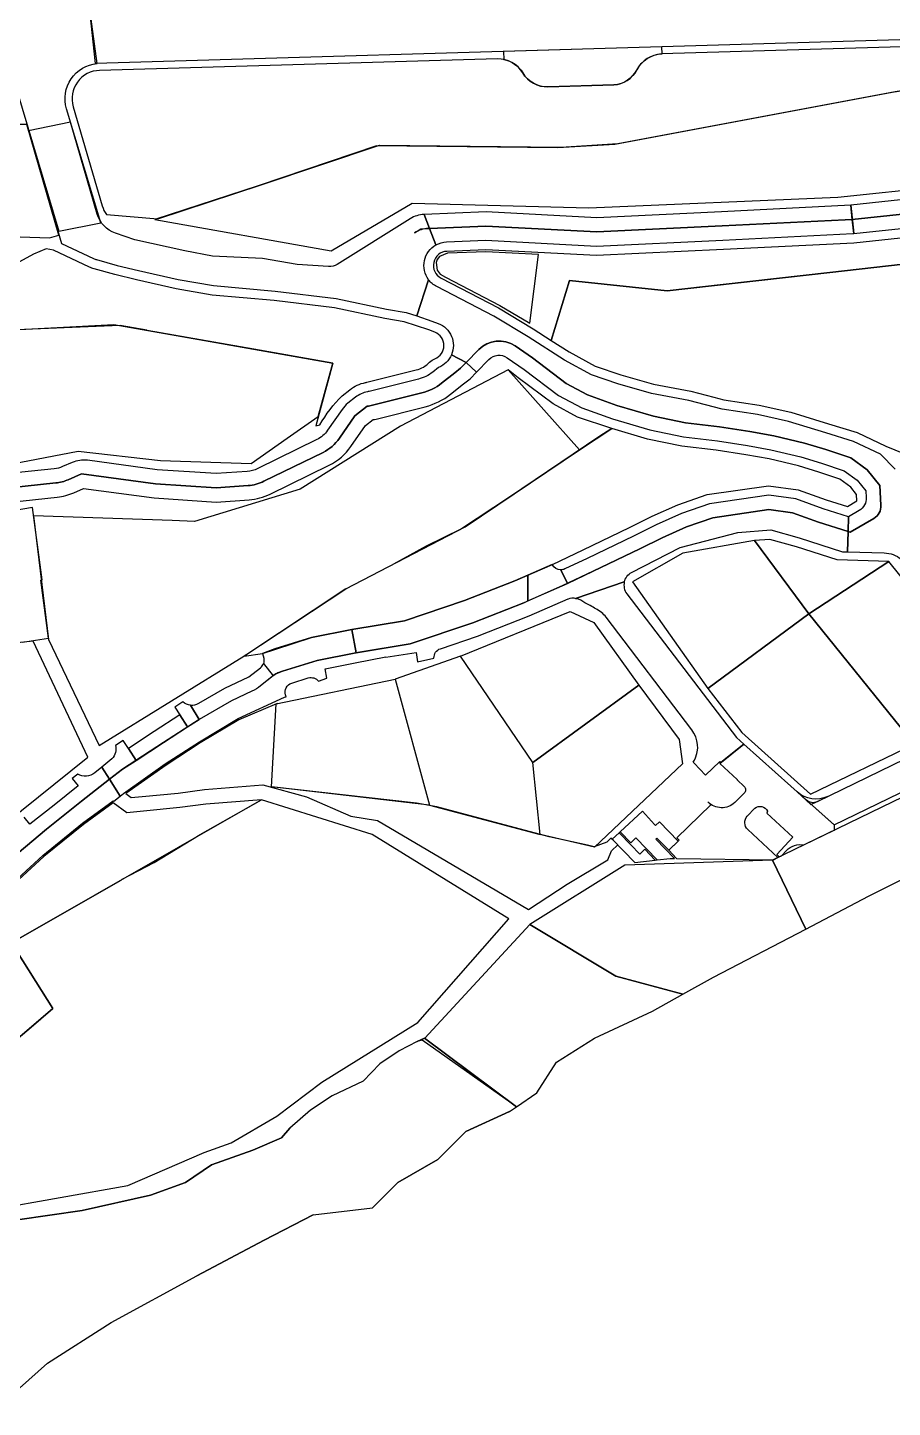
# Model space of a CAD drawing. Header units: millimetres. Extents: x 2881908 to 2882913, y 1027410 to 1028188.
# Drawn here: x 2882394.3 to 2882577, y 1027504.3 to 1027795.9 of the extents above; entities that cross this region are included whole.
import ezdxf

# ---------------------------------------------------------------- set-up
doc = ezdxf.new("R2010")
doc.units = ezdxf.units.MM
for name, color, linetype in [('A-road-hat', 253, 'Continuous'), ('E-1', 101, 'Continuous'), ('E-2 (STEEP SLOPES)', 105, 'Continuous'), ('E-3', 103, 'Continuous'), ('OS', 80, 'Continuous'), ('ROAD', 253, 'Continuous'), ('TRANSIT NODE', 239, 'Continuous'), ('UV-2A', 50, 'Continuous'), ('UV-2B', 51, 'Continuous')]:
    doc.layers.add(name, color=color, linetype=linetype)

msp = doc.modelspace()

# ---------------------------------------------------------------- linework, layer by layer
at = {"layer": 'A-road-hat'}
for p, q in [((2882568.22, 1027758.31), (2882568.86, 1027752.35)), ((2882479.01, 1027742.59), (2882476.49, 1027734.92)), ((2882486.96, 1027725.12), (2882489.1, 1027723.02)), ((2882506.96, 1027681.27), (2882508.33, 1027678.39)), ((2882520.36, 1027678.71), (2882510.06, 1027675.24)), ((2882462.76, 1027668.66), (2882463.71, 1027663.75)), ((2882444.12, 1027661.49), (2882446.19, 1027658.9)), ((2882428.73, 1027652.7), (2882430.5, 1027649.64)), ((2882540.54, 1027640.37), (2882545.6, 1027644.47)), ((2882415.57, 1027643.52), (2882417.2, 1027641.01)), ((2882564.78, 1027626.28), (2882564.78, 1027627.39))]:
    msp.add_line(p, q, dxfattribs=at)
msp.add_lwpolyline([(2882671.89, 1027796.04), (2882528.31, 1027791.82), (2882408.65, 1027788.25), (2882407.27, 1027800.71)], dxfattribs=at)
at = {"layer": 'A-road-hat', "linetype": 'Continuous'}
msp.add_lwpolyline([(2882567.75, 1027692.48), (2882567.55, 1027685.05)], dxfattribs=at)
at = {"layer": 'E-1'}
for points in [[(2882395.29, 1027694.45), (2882389.16, 1027693.42)], [(2882397.35, 1027679.13), (2882395.29, 1027694.45)], [(2882397.04, 1027679.09), (2882397.35, 1027679.13)], [(2882398.68, 1027666.87), (2882397.04, 1027679.09)], [(2882393.2, 1027665.96), (2882398.68, 1027666.87)], [(2882527.28, 1027619.97), (2882530.04, 1027620.3), (2882530.97, 1027620.29), (2882527.02, 1027624.38), (2882527.23, 1027624.59), (2882529.74, 1027622), (2882531.73, 1027623.92), (2882527.77, 1027628.02), (2882526.98, 1027627.26), (2882526.76, 1027627.48), (2882524.18, 1027630.27), (2882519.48, 1027625.92)], [(2882519.26, 1027625.72), (2882517.79, 1027624.36), (2882522.57, 1027619.41), (2882526.91, 1027619.93), (2882524.7, 1027622.22), (2882523.63, 1027621.18)], [(2882526.91, 1027619.93), (2882527.28, 1027619.97), (2882522.82, 1027624.62), (2882521.74, 1027623.58), (2882519.48, 1027625.92), (2882519.26, 1027625.72), (2882521.73, 1027623.16), (2882523.63, 1027621.18)], [(2882558.74, 1027605.32), (2882551.66, 1027619.9), (2882520.51, 1027618.88), (2882500.4, 1027606.33), (2882518.57, 1027595.39), (2882532.74, 1027591.6), (2882539.19, 1027595.19), (2882558.74, 1027605.32)]]:
    msp.add_lwpolyline(points, dxfattribs=at)
at = {"layer": 'E-2 (STEEP SLOPES)'}
msp.add_lwpolyline([(2882596.94, 1027785.24), (2882576.97, 1027782.17), (2882518.39, 1027771.14), (2882506.3, 1027770.42), (2882468.01, 1027770.85), (2882443.01, 1027762.44), (2882421.17, 1027755.28), (2882458.45, 1027748.71), (2882475.56, 1027758.74), (2882512.87, 1027757.8), (2882565.46, 1027760.02), (2882586.95, 1027762.27)], dxfattribs=at)
msp.add_lwpolyline([(2882388.54, 1027731.86), (2882412.52, 1027733.11), (2882458.8, 1027724.96), (2882455.16, 1027711.74), (2882456.03, 1027711.91, -0.064441), (2882460.74, 1027718.07), (2882462.35, 1027719.33, -0.116342), (2882465.69, 1027720.86, 0.011697), (2882465.97, 1027720.92), (2882476.37, 1027723.51, 0.140351), (2882479.23, 1027725.16, -0.109561), (2882480.32, 1027725.88, 0.686627), (2882480.32, 1027731.48), (2882479.04, 1027731.98), (2882473.82, 1027733.69), (2882469.74, 1027734.4), (2882459.16, 1027736.66), (2882446.39, 1027738.16), (2882433.3, 1027739.35), (2882425.7, 1027740.69), (2882417.28, 1027742.57), (2882412.73, 1027743.68), (2882408.31, 1027744.9, -0.042495), (2882407.36, 1027745.26), (2882399.76, 1027748.84), (2882398.17, 1027749.11), (2882395.54, 1027747.95), (2882385.63, 1027742.63)], format="xyb", dxfattribs=at)
at = {"layer": 'E-3', "color": 115, "linetype": 'Continuous', "true_color": 0x70a072}
msp.add_lwpolyline([(2882387.95, 1027504.28), (2882398.5, 1027513.64), (2882411.94, 1027522.24), (2882430.06, 1027532.11), (2882444.29, 1027539.62), (2882454.59, 1027545), (2882467.14, 1027546.43), (2882469.54, 1027548.83), (2882472.52, 1027551.81), (2882480.94, 1027556.65), (2882486.86, 1027562.57), (2882496.14, 1027566.82), (2882497.61, 1027567.82), (2882478.12, 1027582.31), (2882476.57, 1027581.61), (2882472.82, 1027579.64), (2882468.68, 1027576.88), (2882465.18, 1027573.19), (2882458.61, 1027570.15), (2882454.03, 1027567.07), (2882449.68, 1027563.32), (2882447.95, 1027561.21), (2882441.89, 1027558.64), (2882433.11, 1027555.51), (2882427.66, 1027551.79), (2882420.26, 1027549.13), (2882405.79, 1027545.9), (2882392.17, 1027543.91)], dxfattribs=at)
at = {"layer": 'E-3'}
for points in [[(2882476.57, 1027581.61), (2882472.82, 1027579.64), (2882468.68, 1027576.88), (2882465.18, 1027573.19), (2882458.61, 1027570.15), (2882454.03, 1027567.07), (2882449.68, 1027563.32)], [(2882476.57, 1027581.61), (2882478.12, 1027582.31), (2882497.61, 1027567.82)], [(2882497.61, 1027567.82), (2882477.66, 1027581.85), (2882477.7, 1027581.89), (2882476.57, 1027581.61)], [(2882496.14, 1027566.82), (2882486.86, 1027562.57), (2882480.94, 1027556.65), (2882472.52, 1027551.81)], [(2882486.86, 1027562.57), (2882496.14, 1027566.82), (2882497.61, 1027567.82)], [(2882348.83, 1027546.94), (2882349.52, 1027547.71), (2882358.49, 1027545.76), (2882374.18, 1027542.41), (2882383.84, 1027541.81), (2882387.54, 1027543.15), (2882392.17, 1027543.91), (2882405.79, 1027545.9), (2882420.26, 1027549.13), (2882427.66, 1027551.79), (2882433.11, 1027555.51), (2882441.89, 1027558.64), (2882447.95, 1027561.21), (2882449.68, 1027563.32)], [(2882480.94, 1027556.65), (2882486.86, 1027562.57)], [(2882444.29, 1027539.62), (2882454.59, 1027545), (2882467.14, 1027546.43), (2882472.52, 1027551.81), (2882480.94, 1027556.65)], [(2882454.59, 1027545), (2882444.29, 1027539.62), (2882430.06, 1027532.11)], [(2882387.95, 1027504.28), (2882398.5, 1027513.64), (2882411.94, 1027522.24), (2882430.06, 1027532.11), (2882444.29, 1027539.62)]]:
    msp.add_lwpolyline(points, dxfattribs=at)
at = {"layer": 'OS'}
msp.add_lwpolyline([(2882518.18, 1027783.74), (2882504.25, 1027783.35, -0.273401), (2882498.9, 1027786.3, 0.27345), (2882493.56, 1027789.25), (2882409.5, 1027786.82, 0.491098), (2882403.92, 1027779.14), (2882410.06, 1027758.17, 0.083413), (2882410.92, 1027756.38), (2882421.8, 1027755.48), (2882443.64, 1027762.64), (2882468.64, 1027771.05), (2882506.93, 1027770.62), (2882519.02, 1027771.34), (2882577.6, 1027782.37), (2882597.57, 1027785.44), (2882643.46, 1027788.21), (2882664.92, 1027791.92), (2882673.26, 1027794.58), (2882528.19, 1027790.31, 0.256601), (2882523.03, 1027786.97, -0.259076)], format="xyb", close=True, dxfattribs=at)
for points in [[(2882394.09, 1027775.36), (2882374.74, 1027775.36), (2882374.74, 1027769.05), (2882350.73, 1027769.05), (2882350.73, 1027780.86), (2882343.42, 1027780.86), (2882343.42, 1027757.66), (2882363.07, 1027757.66), (2882363.07, 1027753.09), (2882383.82, 1027753.09), (2882392.74, 1027751.66), (2882398.92, 1027751.45), (2882400.91, 1027752.03)], [(2882505.31, 1027716.33), (2882497.96, 1027721.87), (2882495.85, 1027723.51), (2882510.87, 1027706.61), (2882517.73, 1027711.14), (2882510.49, 1027713.52)], [(2882576.27, 1027683.05), (2882576.29, 1027683.06), (2882565.32, 1027683.36), (2882556.77, 1027686.16), (2882551.14, 1027687.72), (2882547.91, 1027687.46), (2882559.34, 1027671.97)], [(2882446.82, 1027652.96), (2882447.16, 1027653.03), (2882446.87, 1027652.97), (2882438.88, 1027649.6), (2882430.75, 1027644.69), (2882423.54, 1027640.03), (2882415.03, 1027633.98), (2882416.15, 1027633.15), (2882418.45, 1027633.37), (2882426.12, 1027634.11), (2882431.64, 1027634.84), (2882443.97, 1027635.83), (2882453.18, 1027633.3), (2882462.61, 1027629.22), (2882468.18, 1027628.31), (2882500.11, 1027609.49), (2882508.27, 1027614.85), (2882516.85, 1027619.99), (2882517.68, 1027621.88), (2882518.97, 1027623.13), (2882518.05, 1027624.09), (2882517.54, 1027624.56), (2882516.67, 1027623.74), (2882513.98, 1027622.72), (2882512.57, 1027623.06), (2882504.52, 1027624.82), (2882480.78, 1027631.16), (2882476.44, 1027631.95), (2882445.83, 1027635.42)]]:
    msp.add_lwpolyline(points, close=True, dxfattribs=at)
msp.add_lwpolyline([(2882588.61, 1027752.45), (2882568.85, 1027750.33), (2882541.31, 1027748.96), (2882514.52, 1027747.67), (2882491.11, 1027748.92), (2882482.89, 1027748.58, 0.769641), (2882481.64, 1027742.92), (2882493.8, 1027736.65), (2882501.09, 1027732.19), (2882504.92, 1027729.74), (2882508.76, 1027742.41), (2882529.42, 1027740.25), (2882563.82, 1027744.13), (2882579.26, 1027745.86)], format="xyb", dxfattribs=at)
for points in [[(2882502.21, 1027747.92), (2882491.13, 1027748.51), (2882483.02, 1027748.17), (2882481.34, 1027747.49), (2882480.85, 1027746.88), (2882480.61, 1027746.25), (2882480.79, 1027744.61), (2882481.44, 1027743.76), (2882482.57, 1027743.1), (2882494.06, 1027737.17), (2882500.42, 1027733.4), (2882502.21, 1027747.92)], [(2882461.54, 1027677.26), (2882461.54, 1027677.26), (2882440.61, 1027663.41), (2882440.01, 1027663.02), (2882443.92, 1027663.61), (2882446.55, 1027664.43), (2882454.24, 1027667.01), (2882462.76, 1027668.66), (2882473.9, 1027670.48), (2882486.63, 1027674.8), (2882497.22, 1027678.94), (2882505.18, 1027682.43), (2882511.66, 1027685.5), (2882521.43, 1027690.2), (2882526.24, 1027692.59), (2882531.69, 1027695.01), (2882537.87, 1027697.17), (2882550.86, 1027699.06), (2882557.1, 1027698.21), (2882563.04, 1027696.06), (2882567.51, 1027694.65), (2882569.53, 1027695.83), (2882569.44, 1027697.2), (2882568.2, 1027698.76), (2882565.92, 1027700.44), (2882561.45, 1027701.93), (2882557.14, 1027703.22), (2882550.95, 1027704.71), (2882546.06, 1027705.59), (2882539.81, 1027706.57), (2882532.53, 1027707.42), (2882525.3, 1027708.92), (2882517.76, 1027711.11), (2882514.96, 1027709.36), (2882496.1, 1027696.65), (2882485.94, 1027689.92), (2882478.5, 1027686.26), (2882471.61, 1027682.49)], [(2882391.45, 1027581.58), (2882394.57, 1027584.24), (2882399.62, 1027588.55), (2882390.86, 1027602.43), (2882414.03, 1027615.71), (2882414.26, 1027615.9), (2882420.99, 1027619.46), (2882430.71, 1027625.35), (2882443.67, 1027632.7), (2882431.96, 1027631.75), (2882426.47, 1027631.03), (2882418.75, 1027630.28), (2882415.27, 1027629.95), (2882412.39, 1027632.07), (2882406.08, 1027627.48), (2882397.68, 1027620.68), (2882390.61, 1027614.12)]]:
    msp.add_lwpolyline(points, dxfattribs=at)
at = {"layer": 'ROAD'}
for points in [[(2882390.92, 1027786.19), (2882400.88, 1027752.81), (2882409.74, 1027754.59), (2882402.48, 1027778.72, -0.47061), (2882408.96, 1027788.29), (2882407.27, 1027800.76)], [(2882577.58, 1027702.57), (2882574.48, 1027705.74), (2882568.83, 1027708.41), (2882562.95, 1027710.24), (2882555.07, 1027712.63), (2882548.49, 1027714.08), (2882541.02, 1027715.24), (2882534.01, 1027717.04), (2882526.08, 1027718.56), (2882519.02, 1027720.57), (2882513.43, 1027722.5), (2882507.72, 1027725.59), (2882500.03, 1027730.49), (2882492.82, 1027734.91), (2882480.73, 1027741.14, -0.114014), (2882479.01, 1027742.59), (2882476.49, 1027734.92), (2882479.71, 1027733.86), (2882481.05, 1027733.34, -0.42508), (2882483.84, 1027726.71), (2882486.96, 1027725.12), (2882489.62, 1027727.83, -0.363896), (2882497.29, 1027728.58), (2882500.97, 1027726.06), (2882508.11, 1027720.67), (2882512.6, 1027718.24), (2882518.81, 1027716.01), (2882526.51, 1027713.78), (2882533.33, 1027712.36), (2882540.49, 1027711.52), (2882546.9, 1027710.52), (2882551.98, 1027709.6), (2882558.45, 1027708.04), (2882562.96, 1027706.69), (2882568.25, 1027704.93), (2882571.7, 1027702.39), (2882574.33, 1027699.08), (2882574.59, 1027694.92, -0.283059), (2882573.11, 1027692.14), (2882568.12, 1027689.22), (2882567.67, 1027689.36), (2882567.55, 1027685.05), (2882575.31, 1027684.84, -0.161292), (2882578.86, 1027683.55)], [(2882390.5, 1027698.61), (2882400.22, 1027699.63, 0.07696), (2882402.88, 1027700.33), (2882405.69, 1027701.56), (2882421.32, 1027699.45), (2882434.1, 1027698.59), (2882440.9, 1027699.08, 0.09654), (2882444.22, 1027699.98), (2882456.71, 1027706.1, 0.128134), (2882456.71, 1027706.1, 0.128134), (2882460.15, 1027709.07), (2882463.45, 1027713.84), (2882466.02, 1027715.84, 0.026874), (2882467.18, 1027716.07), (2882477.58, 1027718.66, 0.107275), (2882481.77, 1027720.72), (2882484.55, 1027722.94), (2882485.77, 1027723.91), (2882486.96, 1027725.12), (2882483.84, 1027726.71, -0.19715), (2882481.13, 1027724.05), (2882479.9, 1027723.07, -0.107275), (2882476.85, 1027721.57), (2882466.45, 1027718.98, -0.011697), (2882466.09, 1027718.89, 0.116342), (2882463.58, 1027717.75), (2882461.97, 1027716.49, 0.076397), (2882460.72, 1027715.17), (2882457.68, 1027710.77, -0.128134), (2882455.38, 1027708.8), (2882442.9, 1027702.67, -0.09654), (2882440.68, 1027702.07), (2882434.09, 1027701.6), (2882421.62, 1027702.43), (2882406.93, 1027704.42, 0.137529), (2882403.72, 1027703.97), (2882401.68, 1027703.08, -0.07696), (2882399.9, 1027702.61), (2882390.3, 1027701.6)], [(2882390.71, 1027695.61), (2882400.53, 1027696.64, 0.07696), (2882404.08, 1027697.58), (2882406.12, 1027698.48), (2882421.01, 1027696.46), (2882434.1, 1027695.59), (2882441.11, 1027696.09, 0.09654), (2882445.54, 1027697.28), (2882458.03, 1027703.41, 0.128134), (2882458.03, 1027703.41, 0.128134), (2882462.61, 1027707.36), (2882465.65, 1027711.76), (2882467.27, 1027713.01, 0.011697), (2882467.9, 1027713.15), (2882478.31, 1027715.75, 0.107275), (2882483.63, 1027718.38), (2882486.42, 1027720.59), (2882487.78, 1027721.67), (2882489.1, 1027723.02), (2882486.96, 1027725.12), (2882485.77, 1027723.91), (2882484.55, 1027722.94), (2882481.77, 1027720.72, -0.107275), (2882477.58, 1027718.66), (2882467.18, 1027716.07, -0.026874), (2882466.02, 1027715.84), (2882463.45, 1027713.84), (2882460.15, 1027709.07, -0.128134), (2882456.71, 1027706.1), (2882444.22, 1027699.98, -0.09654), (2882440.9, 1027699.08), (2882434.1, 1027698.59), (2882421.32, 1027699.45), (2882405.69, 1027701.56), (2882402.88, 1027700.33, -0.07696), (2882400.22, 1027699.63), (2882390.5, 1027698.61)], [(2882600.8, 1027651.55), (2882561.09, 1027632.27, -0.304228), (2882558.88, 1027632.58), (2882564.72, 1027627.36), (2882611.06, 1027649.86)], [(2882389.36, 1027619.03), (2882398.26, 1027626.44), (2882405.64, 1027632.36), (2882405.64, 1027632.36), (2882411.6, 1027637.01), (2882409.96, 1027639.6), (2882408.45, 1027638.36, -0.331049), (2882404.88, 1027638.1), (2882403.7, 1027637.18), (2882404.95, 1027635.61), (2882399.86, 1027631.57), (2882399.87, 1027631.56), (2882394.78, 1027627.52), (2882393.57, 1027629.04)]]:
    msp.add_lwpolyline(points, format="xyb", dxfattribs=at)
msp.add_lwpolyline([(2882671.89, 1027796.04), (2882528.31, 1027791.82), (2882408.65, 1027788.25), (2882407.27, 1027800.71)], dxfattribs=at)
for points in [[(2882480.56, 1027749.94), (2882479.19, 1027753.43), (2882478.96, 1027753.42, 0.130154), (2882476.03, 1027752.51), (2882477.37, 1027753.35), (2882479.19, 1027753.43), (2882478.04, 1027756.38, 0.130126), (2882475.11, 1027755.47), (2882459.67, 1027745.81, -0.156784), (2882457.89, 1027745.35), (2882451.23, 1027745.77), (2882443.93, 1027747.07), (2882433.32, 1027747.58), (2882427.53, 1027748.72), (2882416.95, 1027751.04), (2882412.85, 1027752.41, -0.245255), (2882409.01, 1027756.42), (2882403.32, 1027775.86), (2882394.46, 1027774.08), (2882401.43, 1027750.27), (2882408.21, 1027747.07, 0.042495), (2882408.85, 1027746.83), (2882413.23, 1027745.61), (2882417.74, 1027744.52), (2882426.09, 1027742.66), (2882433.57, 1027741.34), (2882446.6, 1027740.15), (2882459.48, 1027738.64), (2882470.12, 1027736.37), (2882474.3, 1027735.64), (2882476.49, 1027734.92), (2882479.01, 1027742.59, -0.451783), (2882480.56, 1027749.94)], [(2882624.84, 1027759.86), (2882634.74, 1027759.86), (2882636.15, 1027763.22), (2882627.56, 1027763.2), (2882602, 1027760.75), (2882587.76, 1027757.38), (2882568.54, 1027755.33), (2882568.86, 1027752.35), (2882588.27, 1027754.42), (2882602.49, 1027757.78), (2882622.35, 1027759.69, -0.067622)], [(2882568.69, 1027752.33), (2882568.86, 1027752.35), (2882568.54, 1027755.32), (2882541.07, 1027753.96), (2882514.53, 1027752.67), (2882491.14, 1027753.93), (2882479.2, 1027753.43), (2882480.56, 1027749.94, -0.118581), (2882482.81, 1027750.58), (2882491.12, 1027750.93), (2882514.52, 1027749.67), (2882541.21, 1027750.96), (2882568.69, 1027752.33)], [(2882551.98, 1027709.6), (2882546.9, 1027710.52), (2882540.49, 1027711.52), (2882533.33, 1027712.36), (2882526.51, 1027713.78), (2882518.81, 1027716.01), (2882512.6, 1027718.24), (2882508.11, 1027720.67), (2882500.97, 1027726.06), (2882497.29, 1027728.58, 0.363896), (2882489.62, 1027727.83), (2882486.96, 1027725.12), (2882489.1, 1027723.02), (2882491.76, 1027725.73, -0.363896), (2882495.6, 1027726.1), (2882499.22, 1027723.62), (2882506.48, 1027718.14), (2882511.37, 1027715.49), (2882517.88, 1027713.16), (2882525.79, 1027710.86), (2882532.85, 1027709.4), (2882540.08, 1027708.55), (2882546.4, 1027707.56), (2882551.36, 1027706.67), (2882557.66, 1027705.15), (2882562.06, 1027703.83), (2882566.85, 1027702.23), (2882569.6, 1027700.21), (2882571.4, 1027697.95), (2882571.48, 1027696.57, -0.283059), (2882570.01, 1027693.8), (2882567.75, 1027692.48), (2882567.67, 1027689.36), (2882568.12, 1027689.22), (2882573.11, 1027692.14, 0.283059), (2882574.59, 1027694.92), (2882574.33, 1027699.08), (2882571.7, 1027702.39), (2882568.25, 1027704.93), (2882562.96, 1027706.69), (2882558.45, 1027708.04), (2882551.98, 1027709.6)], [(2882556.62, 1027696.26), (2882550.87, 1027697.04), (2882538.35, 1027695.22), (2882532.42, 1027693.15), (2882527.09, 1027690.78), (2882522.31, 1027688.41), (2882512.52, 1027683.69), (2882507.82, 1027681.46, -0.111117), (2882506.96, 1027681.27), (2882508.33, 1027678.39), (2882513.81, 1027680.99), (2882523.63, 1027685.71), (2882528.37, 1027688.07), (2882533.53, 1027690.36), (2882539.06, 1027692.29), (2882550.88, 1027694.01), (2882555.9, 1027693.33), (2882561.43, 1027691.32), (2882567.67, 1027689.36), (2882567.75, 1027692.48), (2882562.39, 1027694.16), (2882556.62, 1027696.26)], [(2882555.9, 1027693.33), (2882550.88, 1027694.01), (2882539.06, 1027692.29), (2882533.53, 1027690.36), (2882528.37, 1027688.07), (2882523.63, 1027685.71), (2882513.81, 1027680.99), (2882507.25, 1027677.88), (2882499.13, 1027674.32), (2882488.35, 1027670.1), (2882475.12, 1027665.61), (2882463.64, 1027663.74), (2882455.47, 1027662.15), (2882448.12, 1027659.85), (2882447.16, 1027659.49, 0.078903), (2882446.34, 1027659.02), (2882443.48, 1027656.74, -0.058899), (2882441.68, 1027655.62), (2882437.36, 1027653.6), (2882430.5, 1027649.64), (2882423, 1027644.8), (2882414.33, 1027639.14), (2882411.6, 1027637.01), (2882413.83, 1027633.48), (2882414.52, 1027633.98), (2882414.51, 1027633.98), (2882423.37, 1027640.28), (2882430.59, 1027644.94), (2882438.74, 1027649.87), (2882448.53, 1027654.35), (2882448.88, 1027654.46), (2882448.77, 1027654.83, -0.411378), (2882450.09, 1027657.32), (2882453.59, 1027658.42, -0.310283), (2882455.75, 1027657.75), (2882457.5, 1027658.4), (2882457.12, 1027660.36), (2882463.5, 1027661.61), (2882469.95, 1027662.87), (2882469.96, 1027662.82), (2882476.39, 1027663.82), (2882476.69, 1027661.84), (2882480.15, 1027662.63, -0.333357), (2882481.51, 1027664.61), (2882489.37, 1027667.28), (2882500.28, 1027671.55), (2882508.5, 1027675.15), (2882508.54, 1027675.17, -0.198912), (2882510.06, 1027675.24), (2882520.36, 1027678.71, -0.222152), (2882521.92, 1027680.71), (2882532.2, 1027685.98), (2882544.33, 1027689.17), (2882551.33, 1027689.74), (2882557.35, 1027688.07), (2882566.5, 1027685.07), (2882567.55, 1027685.05), (2882567.67, 1027689.36), (2882561.43, 1027691.32), (2882555.9, 1027693.33)], [(2882506.96, 1027681.27, -0.28988), (2882505.15, 1027682.42), (2882500, 1027680.16), (2882500, 1027674.7), (2882507.25, 1027677.88), (2882508.33, 1027678.39), (2882506.96, 1027681.27, -0.28988)], [(2882511.99, 1027674.29, 0.129195), (2882510.21, 1027675.18, 0.020054), (2882510.06, 1027675.24), (2882520.36, 1027678.71, 0.222152), (2882520.9, 1027676.22), (2882544.04, 1027645.86), (2882545.6, 1027644.47), (2882540.75, 1027640.54), (2882540.53, 1027640.78), (2882537.55, 1027637.9), (2882535.14, 1027640.4), (2882534.94, 1027640.62), (2882535.2, 1027641.08), (2882535.43, 1027641.58), (2882535.71, 1027642.46), (2882535.83, 1027643.18), (2882535.85, 1027643.39), (2882535.87, 1027643.52), (2882535.85, 1027644.34), (2882535.72, 1027645.17), (2882535.47, 1027645.98), (2882535.06, 1027646.73), (2882534.64, 1027647.47), (2882516.52, 1027671.25, 0.119377), (2882514.32, 1027673.03, 0.044619)], [(2882462.76, 1027668.66), (2882454.24, 1027667.01), (2882446.49, 1027664.58), (2882443.94, 1027663.62), (2882444.18, 1027662.6, -0.141943), (2882444.12, 1027661.49), (2882446.19, 1027658.9), (2882446.34, 1027659.02), (2882446.71, 1027659.32), (2882448.12, 1027659.85), (2882455.47, 1027662.15), (2882463.64, 1027663.74), (2882463.71, 1027663.75), (2882462.76, 1027668.66)], [(2882441.68, 1027655.62), (2882437.36, 1027653.6), (2882430.5, 1027649.64), (2882428.73, 1027652.7, 0.152855), (2882430.48, 1027653.09), (2882435.97, 1027656.26), (2882441.05, 1027658.64), (2882443.48, 1027660.58, 0.141943), (2882444.12, 1027661.49), (2882446.19, 1027658.9), (2882443.48, 1027656.74, -0.058899), (2882441.68, 1027655.62)], [(2882428.73, 1027652.7, -0.152855), (2882427.07, 1027653.38), (2882425.37, 1027652.28), (2882426.45, 1027650.64), (2882426.43, 1027650.63), (2882428.08, 1027648.08), (2882430.5, 1027649.64), (2882428.73, 1027652.7, -0.152855)], [(2882415.57, 1027643.52), (2882414.47, 1027645.2), (2882412.87, 1027644.16, -0.258889), (2882412.1, 1027641.35), (2882409.96, 1027639.6), (2882411.6, 1027637.01), (2882414.33, 1027639.14), (2882417.2, 1027641.01), (2882415.57, 1027643.52)], [(2882551.88, 1027620), (2882552.82, 1027620.46), (2882546.46, 1027626.39, -0.414214), (2882546.36, 1027629.22), (2882547.93, 1027630.9, -0.488822), (2882550.59, 1027630.27), (2882550.49, 1027629.87), (2882555.98, 1027624.76), (2882552.57, 1027621.11), (2882553.11, 1027620.6), (2882553.58, 1027620.83), (2882554.61, 1027621.93, -0.259372), (2882558.31, 1027623.13), (2882564.73, 1027626.25), (2882564.78, 1027626.28), (2882564.78, 1027627.31), (2882558.88, 1027632.58), (2882545.6, 1027644.47), (2882540.54, 1027640.37), (2882544.22, 1027636.94), (2882544.21, 1027636.93), (2882545.67, 1027635.5, -0.43123), (2882545.69, 1027634.05), (2882543.69, 1027632.12, -0.414214), (2882538.04, 1027632.22), (2882538.65, 1027631.59), (2882531.46, 1027624.64), (2882531.94, 1027624.13), (2882529.74, 1027622), (2882531.4, 1027620.28)], [(2882563.39, 1027633.39, -0.298795), (2882556.88, 1027634.37), (2882559.81, 1027631.7), (2882563.39, 1027633.39, -0.298795)]]:
    msp.add_lwpolyline(points, format="xyb", close=True, dxfattribs=at)
for points in [[(2882659.19, 1027765.38), (2882652.63, 1027765.62), (2882639.3, 1027766.23), (2882627.41, 1027766.2), (2882601.51, 1027763.72), (2882587.26, 1027760.35), (2882568.22, 1027758.31), (2882568.54, 1027755.33), (2882587.76, 1027757.38), (2882602, 1027760.75), (2882627.56, 1027763.2), (2882639.23, 1027763.23), (2882652.51, 1027762.62), (2882659.08, 1027762.38), (2882659.19, 1027765.38)], [(2882568.46, 1027755.32), (2882568.54, 1027755.33), (2882568.22, 1027758.31), (2882540.92, 1027756.95), (2882514.54, 1027755.68), (2882491.16, 1027756.93), (2882478.04, 1027756.38), (2882479.2, 1027753.43), (2882491.14, 1027753.93), (2882514.53, 1027752.67), (2882541.07, 1027753.96), (2882568.46, 1027755.32)], [(2882488.35, 1027670.1), (2882499.13, 1027674.32), (2882500, 1027674.7), (2882500, 1027680.16), (2882497.22, 1027678.94), (2882486.63, 1027674.8), (2882473.9, 1027670.48), (2882462.76, 1027668.66), (2882463.71, 1027663.75), (2882475.12, 1027665.61), (2882488.35, 1027670.1)], [(2882428.08, 1027648.08), (2882426.43, 1027650.63), (2882421.01, 1027647.08), (2882415.57, 1027643.52), (2882417.2, 1027641.01), (2882423, 1027644.8), (2882428.08, 1027648.08)], [(2882412.39, 1027632.44), (2882412.5, 1027632.36), (2882413.83, 1027633.48), (2882411.6, 1027637.01), (2882405.64, 1027632.36), (2882398.26, 1027626.44), (2882389.36, 1027619.03), (2882383.11, 1027612.82), (2882376.03, 1027606.73), (2882373.19, 1027605.3), (2882375.73, 1027602.13), (2882377.17, 1027602.83), (2882383.28, 1027607.73), (2882390.41, 1027614.34), (2882397.48, 1027620.91), (2882405.9, 1027627.72), (2882412.39, 1027632.44)]]:
    msp.add_lwpolyline(points, close=True, dxfattribs=at)
at = {"layer": 'TRANSIT NODE'}
msp.add_lwpolyline([(2882518.18, 1027783.74, 0.254538), (2882522.98, 1027786.88, -0.267523), (2882528.35, 1027790.32), (2882528.31, 1027791.82), (2882494.83, 1027790.83), (2882494.88, 1027789.15, -0.214807), (2882498.9, 1027786.3, 0.273084), (2882504.24, 1027783.35), (2882518.18, 1027783.74, 0.254538)], format="xyb", dxfattribs=at)
at = {"layer": 'UV-2A'}
for points in [[(2882579.26, 1027745.86), (2882563.82, 1027744.13), (2882541.25, 1027741.58), (2882529.42, 1027740.25), (2882508.76, 1027742.41), (2882504.91, 1027729.71), (2882508.74, 1027727.32), (2882514.23, 1027724.34), (2882519.62, 1027722.48), (2882526.54, 1027720.5), (2882534.45, 1027719), (2882539.28, 1027717.75), (2882541.42, 1027717.2), (2882548.86, 1027716.05), (2882555.58, 1027714.56), (2882563.54, 1027712.16), (2882569.56, 1027710.28), (2882575.66, 1027707.4), (2882581.72, 1027704.94)], [(2882395.46, 1027666.19), (2882385.44, 1027665.17), (2882381.74, 1027692.71), (2882358.99, 1027684.58), (2882342.78, 1027682.71), (2882325.03, 1027686.81), (2882305.57, 1027685.88), (2882305.32, 1027653.25), (2882305.32, 1027653.25), (2882302.74, 1027626.31), (2882322.89, 1027619.2), (2882337.31, 1027613.4), (2882353.9, 1027608.76), (2882372.4, 1027612.18), (2882389.43, 1027627.55), (2882406.99, 1027641.66)], [(2882547.91, 1027687.46), (2882532.71, 1027684.81), (2882522.07, 1027678.73), (2882538.03, 1027656.22), (2882559.34, 1027671.97)], [(2882508.9, 1027672.5), (2882513.94, 1027670.15), (2882523.4, 1027656.92), (2882501.04, 1027640.58), (2882485.73, 1027663.04)], [(2882559.34, 1027671.97), (2882538.03, 1027656.22), (2882545.17, 1027646.88), (2882559.73, 1027633.84), (2882581.59, 1027644.45)], [(2882446.82, 1027652.96), (2882471.97, 1027658.14), (2882479.2, 1027631.56), (2882445.83, 1027635.42)], [(2882523.4, 1027656.92), (2882531.95, 1027645.43), (2882532.68, 1027640.26), (2882514.1, 1027622.64), (2882502.57, 1027625.36), (2882501.04, 1027640.58)]]:
    msp.add_lwpolyline(points, close=True, dxfattribs=at)
for points in [[(2882419.47, 1027731.89), (2882413.87, 1027732.88), (2882388.54, 1027731.85), (2882391, 1027703.69), (2882404.99, 1027706.35), (2882422.36, 1027704.39), (2882422.36, 1027704.39), (2882441.55, 1027703.76), (2882449.11, 1027709.07), (2882455.7, 1027713.7), (2882458.8, 1027724.96), (2882442.08, 1027727.91), (2882419.57, 1027731.87)], [(2882409.4, 1027644.18), (2882439.99, 1027663.01), (2882461.54, 1027677.26), (2882486.73, 1027690.33), (2882510.87, 1027706.61), (2882495.85, 1027723.51), (2882473.07, 1027711.61), (2882451.85, 1027698.31), (2882429.56, 1027691.52), (2882424.81, 1027691.68), (2882395.51, 1027692.69), (2882398.72, 1027666.53)], [(2882473.24, 1027711.7), (2882473.23, 1027711.71)], [(2882429.56, 1027691.52), (2882424.81, 1027691.68)], [(2882398.72, 1027666.53), (2882409.4, 1027644.18)], [(2882440.05, 1027663.05), (2882440.05, 1027663.05)], [(2882485.73, 1027663.04), (2882471.97, 1027658.14)], [(2882479.2, 1027631.56), (2882502.57, 1027625.36), (2882501.04, 1027640.58)], [(2882588.43, 1027637.77), (2882551.66, 1027619.9), (2882558.74, 1027605.32), (2882571.99, 1027612.29), (2882587.19, 1027619.91)]]:
    msp.add_lwpolyline(points, dxfattribs=at)
msp.add_lwpolyline([(2882597.51, 1027656.62), (2882576.29, 1027683.06), (2882559.34, 1027671.97), (2882581.59, 1027644.45), (2882596.47, 1027652.18, 0.459282)], format="xyb", close=True, dxfattribs=at)
at = {"layer": 'UV-2B'}
for points in [[(2882495.94, 1027607.49), (2882467.11, 1027625.35), (2882443.67, 1027632.7), (2882390.86, 1027602.43), (2882399.62, 1027588.55), (2882382.31, 1027573.79), (2882352.17, 1027572.63), (2882351.86, 1027550.34), (2882374.3, 1027545.34), (2882386.79, 1027546.07), (2882415.48, 1027551.14), (2882431.57, 1027558.17), (2882437.26, 1027560.2), (2882446.96, 1027565.85), (2882456.44, 1027573.02), (2882476.72, 1027585.65)], [(2882532.74, 1027591.6), (2882518.57, 1027595.39), (2882500.4, 1027606.33), (2882478.18, 1027582.3), (2882497.61, 1027567.82), (2882501.88, 1027570.73), (2882506.03, 1027577.26), (2882514.1, 1027582.28), (2882526.29, 1027588.02)], [(2882433.66, 1027603.99)]]:
    msp.add_lwpolyline(points, close=True, dxfattribs=at)

doc.saveas('drawing.dxf')
